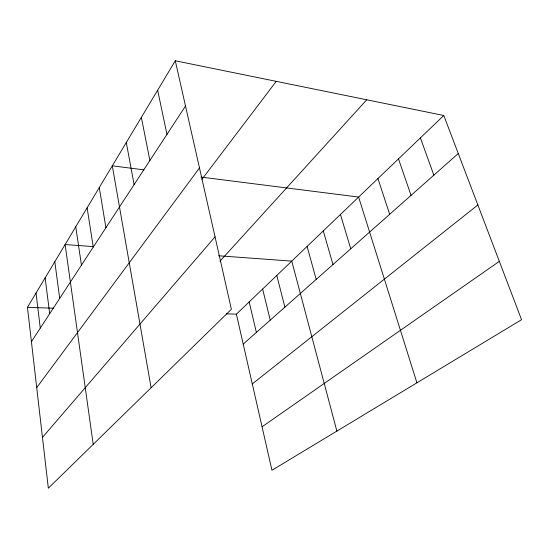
<?xml version="1.0" encoding="UTF-8"?>
<svg xmlns="http://www.w3.org/2000/svg" width="549" height="549" viewBox="0 0 549 549"><rect width="100%" height="100%" fill="white"/><g stroke="black" fill="none" stroke-linecap="round" stroke-linejoin="round"><path stroke-width="0.82" d="M175.289 60.781L231.39 309.272L48.333 488.219L27.45 307.358L175.289 60.781L443.784 115.489L521.55 319.703L271.961 470.26L236.393 314.165L443.784 115.489M31.41 341.67L185.5 106.019M36.721 387.628L199.486 167.96M201.881 179.393L276.257 81.355M42.465 437.395L215.043 236.859M219.923 261.255L366.732 99.788M243.207 344.086L458.271 153.521M252.293 383.936L477.863 204.976M262.058 426.793L499.336 261.365M27.45 307.358L53.418 308.202M226.243 313.836L236.393 314.165M93.694 246.631L65.111 244.545L93.213 444.34M218.564 255.765L291.759 261.125L336.873 431.102M143.92 169.847L112.298 165.832L151.112 387.752M200.907 177.066L358.627 197.064L416.917 382.818M420.39 137.909L433.861 175.152M398.485 158.887L411.043 195.369M377.938 178.569L389.673 214.302M340.449 214.481L350.749 248.793M323.299 230.909L332.975 264.543M307.097 246.432L316.203 279.407M276.799 275.454L284.89 307.159M262.628 289.035L270.252 320.122M249.171 301.923L256.383 332.419M157.645 90.208L166.958 134.375M141.361 117.362L149.884 160.486M126.291 142.5L134.107 184.608M99.28 187.552L105.916 227.732M87.126 207.824L93.261 247.084M75.762 226.778L81.444 265.153M54.811 261.722L59.711 298.395M45.135 277.856L49.691 313.712M36.035 293.042L40.276 328.11"/></g></svg>
